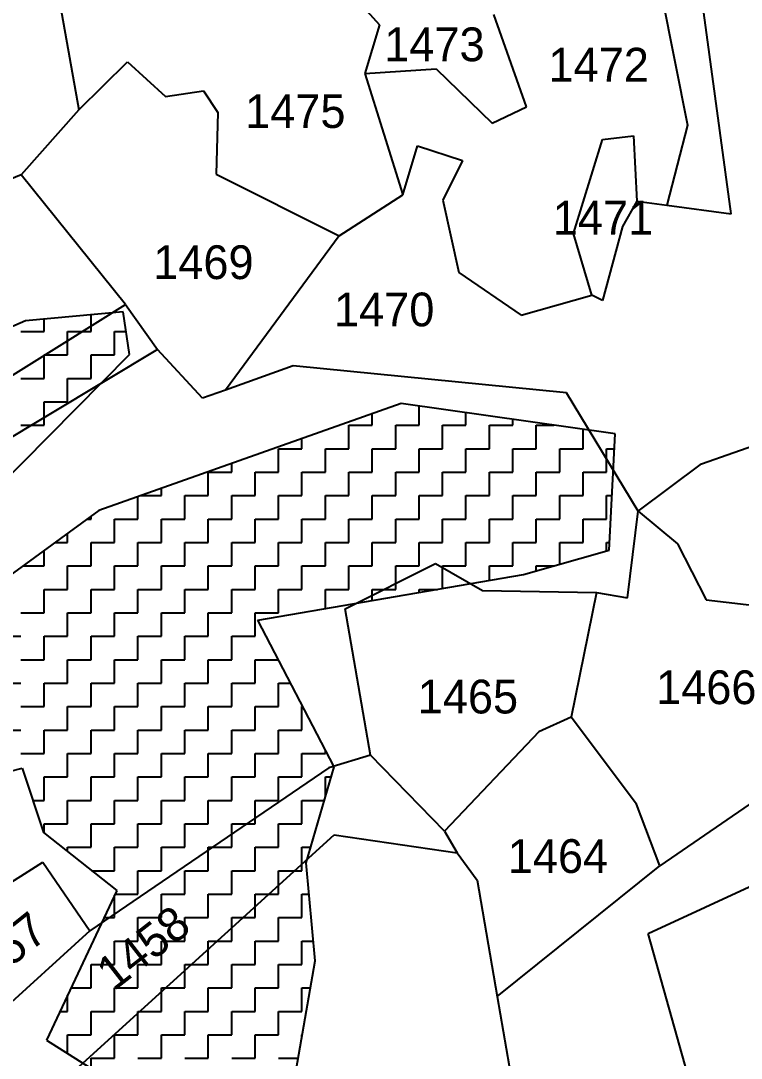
# Model space of a CAD drawing. Header units: metres. Extents: x 291362 to 296970, y 2012513 to 2016467.
# Drawn here: x 293015.7 to 293212, y 2013692.1 to 2013974.5 of the extents above; entities that cross this region are included whole.
import ezdxf
from ezdxf.enums import TextEntityAlignment as Align

# ---------------------------------------------------------------- set-up
doc = ezdxf.new("R2010")
doc.units = ezdxf.units.M
for name, color, linetype in [('POLY_HATCH', 12, 'Continuous'), ('POLY_PARCEL', 6, 'Continuous'), ('TEXT_PARCEL', 7, 'Continuous')]:
    doc.layers.add(name, color=color, linetype=linetype)
doc.styles.add('TEXT_MAP', font='')
doc.styles.get('TEXT_MAP').set_extended_font_data('Kruti Dev 050')

msp = doc.modelspace()

# ---------------------------------------------------------------- linework, layer by layer
at = {"layer": 'POLY_HATCH'}
for p, q in [((293043.68, 2013895.29), (293017.06, 2013892.79)), ((293045.34, 2013883.65), (293043.68, 2013895.29)), ((293017.06, 2013892.79), (292957.99, 2013867.85)), ((292978.79, 2013816.3), (293045.34, 2013883.65)), ((293119.39, 2013870.34), (293037.03, 2013841.24)), ((293177.63, 2013862.03), (293119.39, 2013870.34)), ((293175.97, 2013830.43), (293177.63, 2013862.03)), ((293037.03, 2013841.24), (293002.91, 2013816.3)), ((293152.67, 2013823.78), (293175.97, 2013830.43)), ((293080.29, 2013811.31), (293152.67, 2013823.78)), ((293101.09, 2013771.39), (293080.29, 2013811.31)), ((292982.82, 2013762.72), (293016.1, 2013771.03)), ((293016.1, 2013771.03), (293021.93, 2013753.57)), ((293093.48, 2013745.25), (293101.09, 2013771.39)), ((293021.93, 2013753.57), (293041.89, 2013737.77)), ((293095.97, 2013718.65), (293093.48, 2013745.25)), ((293041.89, 2013737.77), (293022.76, 2013697.03)), ((293087.65, 2013671.25), (293095.97, 2013718.65)), ((293022.76, 2013697.03), (293045.22, 2013682.89))]:
    msp.add_line(p, q, dxfattribs=at)
at = {"layer": 'POLY_HATCH', "linetype": 'Continuous'}
for p, q in [((293034.89, 2013889.94), (293034.89, 2013894.47)), ((293022.13, 2013889.94), (293022.13, 2013893.27)), ((293015.75, 2013889.94), (293022.13, 2013889.94)), ((293028.51, 2013889.94), (293034.89, 2013889.94)), ((293028.51, 2013884.93), (293028.51, 2013889.94)), ((293041.28, 2013889.94), (293044.45, 2013889.94)), ((293041.28, 2013883.56), (293041.28, 2013889.94)), ((293022.13, 2013883.56), (293025.86, 2013883.56)), ((293022.13, 2013881.63), (293022.13, 2013883.56)), ((293025.86, 2013883.56), (293028.51, 2013883.56)), ((293028.51, 2013883.56), (293028.51, 2013884.93)), ((293034.89, 2013883.56), (293041.28, 2013883.56)), ((293034.89, 2013877.17), (293034.89, 2013883.56)), ((293022.13, 2013877.17), (293022.13, 2013881.63)), ((293015.75, 2013877.17), (293022.13, 2013877.17)), ((293028.51, 2013877.17), (293034.89, 2013877.17)), ((293028.51, 2013870.79), (293028.51, 2013877.17)), ((293022.13, 2013870.79), (293028.51, 2013870.79)), ((293022.13, 2013864.41), (293022.13, 2013870.79)), ((293124.24, 2013864.41), (293124.24, 2013869.65)), ((293111.48, 2013864.41), (293111.48, 2013867.55)), ((293137, 2013864.41), (293137, 2013867.83)), ((293149.77, 2013864.41), (293149.77, 2013866.01)), ((293015.75, 2013864.41), (293022.13, 2013864.41)), ((293105.09, 2013864.41), (293111.48, 2013864.41)), ((293105.09, 2013858.03), (293105.09, 2013864.41)), ((293117.86, 2013864.41), (293124.24, 2013864.41)), ((293117.86, 2013858.03), (293117.86, 2013864.41)), ((293130.62, 2013864.41), (293137, 2013864.41)), ((293130.62, 2013858.03), (293130.62, 2013864.41)), ((293143.39, 2013864.41), (293149.77, 2013864.41)), ((293143.39, 2013858.03), (293143.39, 2013864.41)), ((293156.15, 2013864.41), (293160.95, 2013864.41)), ((293156.15, 2013858.03), (293156.15, 2013864.41)), ((293168.91, 2013858.03), (293168.91, 2013863.27)), ((293092.33, 2013858.03), (293092.33, 2013860.78)), ((293085.95, 2013858.03), (293092.33, 2013858.03)), ((293085.95, 2013851.65), (293085.95, 2013858.03)), ((293098.71, 2013858.03), (293105.09, 2013858.03)), ((293098.71, 2013851.65), (293098.71, 2013858.03)), ((293111.48, 2013858.03), (293117.86, 2013858.03)), ((293111.48, 2013851.65), (293111.48, 2013858.03)), ((293124.24, 2013858.03), (293130.62, 2013858.03)), ((293124.24, 2013851.65), (293124.24, 2013858.03)), ((293137, 2013858.03), (293143.39, 2013858.03)), ((293137, 2013851.65), (293137, 2013858.03)), ((293149.77, 2013858.03), (293156.15, 2013858.03)), ((293149.77, 2013851.65), (293149.77, 2013858.03)), ((293162.53, 2013858.03), (293168.91, 2013858.03)), ((293162.53, 2013851.65), (293162.53, 2013858.03)), ((293175.3, 2013858.03), (293177.42, 2013858.03)), ((293175.3, 2013851.65), (293175.3, 2013858.03)), ((293073.19, 2013851.65), (293073.19, 2013854.02)), ((293066.8, 2013851.65), (293073.19, 2013851.65)), ((293066.8, 2013845.26), (293066.8, 2013851.65)), ((293079.57, 2013851.65), (293085.95, 2013851.65)), ((293079.57, 2013845.26), (293079.57, 2013851.65)), ((293092.33, 2013851.65), (293098.71, 2013851.65)), ((293092.33, 2013845.26), (293092.33, 2013851.65)), ((293105.09, 2013851.65), (293111.48, 2013851.65)), ((293105.09, 2013845.26), (293105.09, 2013851.65)), ((293117.86, 2013851.65), (293124.24, 2013851.65)), ((293117.86, 2013845.26), (293117.86, 2013851.65)), ((293130.62, 2013851.65), (293137, 2013851.65)), ((293130.62, 2013845.26), (293130.62, 2013851.65)), ((293143.39, 2013851.65), (293149.77, 2013851.65)), ((293143.39, 2013845.26), (293143.39, 2013851.65)), ((293156.15, 2013851.65), (293162.53, 2013851.65)), ((293156.15, 2013845.26), (293156.15, 2013851.65)), ((293168.91, 2013851.65), (293175.3, 2013851.65)), ((293168.91, 2013845.26), (293168.91, 2013851.65)), ((293054.04, 2013845.26), (293054.04, 2013847.25)), ((293047.66, 2013838.88), (293047.66, 2013845)), ((293048.41, 2013845.26), (293054.04, 2013845.26)), ((293060.42, 2013845.26), (293066.8, 2013845.26)), ((293060.42, 2013838.88), (293060.42, 2013845.26)), ((293073.19, 2013845.26), (293079.57, 2013845.26)), ((293073.19, 2013838.88), (293073.19, 2013845.26)), ((293085.95, 2013845.26), (293092.33, 2013845.26)), ((293085.95, 2013838.88), (293085.95, 2013845.26)), ((293098.71, 2013845.26), (293105.09, 2013845.26)), ((293098.71, 2013838.88), (293098.71, 2013845.26)), ((293111.48, 2013845.26), (293117.86, 2013845.26)), ((293111.48, 2013838.88), (293111.48, 2013845.26)), ((293124.24, 2013845.26), (293130.62, 2013845.26)), ((293124.24, 2013838.88), (293124.24, 2013845.26)), ((293137, 2013845.26), (293143.39, 2013845.26)), ((293137, 2013838.88), (293137, 2013845.26)), ((293149.77, 2013845.26), (293156.15, 2013845.26)), ((293149.77, 2013838.88), (293149.77, 2013845.26)), ((293162.53, 2013845.26), (293168.91, 2013845.26)), ((293162.53, 2013838.88), (293162.53, 2013845.26)), ((293175.3, 2013845.26), (293176.75, 2013845.26)), ((293175.3, 2013838.88), (293175.3, 2013845.26)), ((293033.8, 2013838.88), (293034.89, 2013838.88)), ((293034.89, 2013838.88), (293034.89, 2013839.68)), ((293041.28, 2013838.88), (293047.66, 2013838.88)), ((293041.28, 2013832.5), (293041.28, 2013838.88)), ((293054.04, 2013838.88), (293060.42, 2013838.88)), ((293054.04, 2013832.5), (293054.04, 2013838.88)), ((293066.8, 2013838.88), (293073.19, 2013838.88)), ((293066.8, 2013832.5), (293066.8, 2013838.88)), ((293079.57, 2013838.88), (293085.95, 2013838.88)), ((293079.57, 2013832.5), (293079.57, 2013838.88)), ((293092.33, 2013838.88), (293098.71, 2013838.88)), ((293092.33, 2013832.5), (293092.33, 2013838.88)), ((293105.09, 2013838.88), (293111.48, 2013838.88)), ((293105.09, 2013832.5), (293105.09, 2013838.88)), ((293117.86, 2013838.88), (293124.24, 2013838.88)), ((293117.86, 2013832.5), (293117.86, 2013838.88)), ((293130.62, 2013838.88), (293137, 2013838.88)), ((293130.62, 2013832.5), (293130.62, 2013838.88)), ((293143.39, 2013838.88), (293149.77, 2013838.88)), ((293143.39, 2013832.5), (293143.39, 2013838.88)), ((293156.15, 2013838.88), (293162.53, 2013838.88)), ((293156.15, 2013832.5), (293156.15, 2013838.88)), ((293168.91, 2013838.88), (293175.3, 2013838.88)), ((293168.91, 2013832.5), (293168.91, 2013838.88)), ((293028.51, 2013832.5), (293028.51, 2013835.02)), ((293025.07, 2013832.5), (293028.51, 2013832.5)), ((293034.89, 2013832.5), (293041.28, 2013832.5)), ((293034.89, 2013826.12), (293034.89, 2013832.5)), ((293047.66, 2013832.5), (293054.04, 2013832.5)), ((293047.66, 2013826.12), (293047.66, 2013832.5)), ((293060.42, 2013832.5), (293066.8, 2013832.5)), ((293060.42, 2013826.12), (293060.42, 2013832.5)), ((293073.19, 2013832.5), (293079.57, 2013832.5)), ((293073.19, 2013826.12), (293073.19, 2013832.5)), ((293085.95, 2013832.5), (293092.33, 2013832.5)), ((293085.95, 2013826.12), (293085.95, 2013832.5)), ((293098.71, 2013832.5), (293105.09, 2013832.5)), ((293098.71, 2013826.12), (293098.71, 2013832.5)), ((293111.48, 2013832.5), (293117.86, 2013832.5)), ((293111.48, 2013826.12), (293111.48, 2013832.5)), ((293124.24, 2013832.5), (293130.62, 2013832.5)), ((293124.24, 2013826.12), (293124.24, 2013832.5)), ((293137, 2013832.5), (293143.39, 2013832.5)), ((293137, 2013826.12), (293137, 2013832.5)), ((293149.77, 2013832.5), (293156.15, 2013832.5)), ((293149.77, 2013826.12), (293149.77, 2013832.5)), ((293162.53, 2013832.5), (293168.91, 2013832.5)), ((293162.53, 2013826.59), (293162.53, 2013832.5)), ((293175.3, 2013832.5), (293176.08, 2013832.5)), ((293175.3, 2013830.24), (293175.3, 2013832.5)), ((293022.13, 2013826.12), (293022.13, 2013830.35)), ((293016.35, 2013826.12), (293022.13, 2013826.12)), ((293028.51, 2013826.12), (293034.89, 2013826.12)), ((293028.51, 2013819.74), (293028.51, 2013826.12)), ((293041.28, 2013826.12), (293047.66, 2013826.12)), ((293041.28, 2013819.74), (293041.28, 2013826.12)), ((293054.04, 2013826.12), (293060.42, 2013826.12)), ((293054.04, 2013819.74), (293054.04, 2013826.12)), ((293066.8, 2013826.12), (293073.19, 2013826.12)), ((293066.8, 2013819.74), (293066.8, 2013826.12)), ((293079.57, 2013826.12), (293085.95, 2013826.12)), ((293079.57, 2013819.74), (293079.57, 2013826.12)), ((293092.33, 2013826.12), (293098.71, 2013826.12)), ((293092.33, 2013819.74), (293092.33, 2013826.12)), ((293105.09, 2013826.12), (293111.48, 2013826.12)), ((293105.09, 2013819.74), (293105.09, 2013826.12)), ((293117.86, 2013826.12), (293124.24, 2013826.12)), ((293117.86, 2013819.74), (293117.86, 2013826.12)), ((293130.62, 2013826.12), (293137, 2013826.12)), ((293130.62, 2013819.98), (293130.62, 2013826.12)), ((293143.39, 2013826.12), (293149.77, 2013826.12)), ((293143.39, 2013822.18), (293143.39, 2013826.12)), ((293156.15, 2013826.12), (293160.86, 2013826.12)), ((293156.15, 2013824.77), (293156.15, 2013826.12)), ((293022.13, 2013819.74), (293028.51, 2013819.74)), ((293022.13, 2013813.35), (293022.13, 2013819.74)), ((293034.89, 2013819.74), (293041.28, 2013819.74)), ((293034.89, 2013813.35), (293034.89, 2013819.74)), ((293047.66, 2013819.74), (293054.04, 2013819.74)), ((293047.66, 2013813.35), (293047.66, 2013819.74)), ((293060.42, 2013819.74), (293066.8, 2013819.74)), ((293060.42, 2013813.35), (293060.42, 2013819.74)), ((293073.19, 2013819.74), (293079.57, 2013819.74)), ((293073.19, 2013813.35), (293073.19, 2013819.74)), ((293085.95, 2013819.74), (293092.33, 2013819.74)), ((293085.95, 2013813.35), (293085.95, 2013819.74)), ((293098.71, 2013819.74), (293105.09, 2013819.74)), ((293098.71, 2013814.48), (293098.71, 2013819.74)), ((293111.48, 2013819.74), (293117.86, 2013819.74)), ((293111.48, 2013816.68), (293111.48, 2013819.74)), ((293124.24, 2013819.74), (293129.21, 2013819.74)), ((293124.24, 2013818.88), (293124.24, 2013819.74)), ((293015.75, 2013813.35), (293022.13, 2013813.35)), ((293028.51, 2013813.35), (293034.89, 2013813.35)), ((293028.51, 2013806.97), (293028.51, 2013813.35)), ((293041.28, 2013813.35), (293047.66, 2013813.35)), ((293041.28, 2013806.97), (293041.28, 2013813.35)), ((293054.04, 2013813.35), (293060.42, 2013813.35)), ((293054.04, 2013806.97), (293054.04, 2013813.35)), ((293066.8, 2013813.35), (293073.19, 2013813.35)), ((293066.8, 2013806.97), (293066.8, 2013813.35)), ((293079.57, 2013813.35), (293085.95, 2013813.35)), ((293079.57, 2013806.97), (293079.57, 2013813.35)), ((293009.37, 2013806.97), (293015.75, 2013806.97)), ((293022.13, 2013806.97), (293028.51, 2013806.97)), ((293022.13, 2013800.59), (293022.13, 2013806.97)), ((293034.89, 2013806.97), (293041.28, 2013806.97)), ((293034.89, 2013800.59), (293034.89, 2013806.97)), ((293047.66, 2013806.97), (293054.04, 2013806.97)), ((293047.66, 2013800.59), (293047.66, 2013806.97)), ((293060.42, 2013806.97), (293066.8, 2013806.97)), ((293060.42, 2013800.59), (293060.42, 2013806.97)), ((293073.19, 2013806.97), (293079.57, 2013806.97)), ((293073.19, 2013800.59), (293073.19, 2013806.97)), ((293015.75, 2013800.59), (293022.13, 2013800.59)), ((293028.51, 2013800.59), (293034.89, 2013800.59)), ((293028.51, 2013794.21), (293028.51, 2013800.59)), ((293041.28, 2013800.59), (293047.66, 2013800.59)), ((293041.28, 2013794.21), (293041.28, 2013800.59)), ((293054.04, 2013800.59), (293060.42, 2013800.59)), ((293054.04, 2013794.21), (293054.04, 2013800.59)), ((293066.8, 2013800.59), (293073.19, 2013800.59)), ((293066.8, 2013794.21), (293066.8, 2013800.59)), ((293079.57, 2013800.59), (293085.87, 2013800.59)), ((293079.57, 2013794.21), (293079.57, 2013800.59)), ((293009.37, 2013794.21), (293015.75, 2013794.21)), ((293022.13, 2013794.21), (293028.51, 2013794.21)), ((293022.13, 2013787.83), (293022.13, 2013794.21)), ((293034.89, 2013794.21), (293041.28, 2013794.21)), ((293034.89, 2013787.83), (293034.89, 2013794.21)), ((293047.66, 2013794.21), (293054.04, 2013794.21)), ((293047.66, 2013787.83), (293047.66, 2013794.21)), ((293060.42, 2013794.21), (293066.8, 2013794.21)), ((293060.42, 2013787.83), (293060.42, 2013794.21)), ((293073.19, 2013794.21), (293079.57, 2013794.21)), ((293073.19, 2013787.83), (293073.19, 2013794.21)), ((293085.95, 2013794.21), (293089.2, 2013794.21)), ((293085.95, 2013787.83), (293085.95, 2013794.21)), ((293015.75, 2013787.83), (293022.13, 2013787.83)), ((293028.51, 2013787.83), (293034.89, 2013787.83)), ((293028.51, 2013781.45), (293028.51, 2013787.83)), ((293041.28, 2013787.83), (293047.66, 2013787.83)), ((293041.28, 2013781.45), (293041.28, 2013787.83)), ((293054.04, 2013787.83), (293060.42, 2013787.83)), ((293054.04, 2013781.45), (293054.04, 2013787.83)), ((293066.8, 2013787.83), (293073.19, 2013787.83)), ((293066.8, 2013781.45), (293066.8, 2013787.83)), ((293079.57, 2013787.83), (293085.95, 2013787.83)), ((293079.57, 2013781.45), (293079.57, 2013787.83)), ((293092.33, 2013787.83), (293092.52, 2013787.83)), ((293092.33, 2013781.45), (293092.33, 2013787.83)), ((293009.37, 2013781.45), (293015.75, 2013781.45)), ((293022.13, 2013781.45), (293028.51, 2013781.45)), ((293022.13, 2013775.06), (293022.13, 2013781.45)), ((293034.89, 2013781.45), (293041.28, 2013781.45)), ((293034.89, 2013775.06), (293034.89, 2013781.45)), ((293047.66, 2013781.45), (293054.04, 2013781.45)), ((293047.66, 2013775.06), (293047.66, 2013781.45)), ((293060.42, 2013781.45), (293066.8, 2013781.45)), ((293060.42, 2013775.06), (293060.42, 2013781.45)), ((293073.19, 2013781.45), (293079.57, 2013781.45)), ((293073.19, 2013775.06), (293073.19, 2013781.45)), ((293085.95, 2013781.45), (293092.33, 2013781.45)), ((293085.95, 2013775.06), (293085.95, 2013781.45)), ((293098.71, 2013775.06), (293098.71, 2013775.95)), ((293015.75, 2013775.06), (293022.13, 2013775.06)), ((293028.51, 2013775.06), (293034.89, 2013775.06)), ((293028.51, 2013768.68), (293028.51, 2013775.06)), ((293041.28, 2013775.06), (293047.66, 2013775.06)), ((293041.28, 2013768.68), (293041.28, 2013775.06)), ((293054.04, 2013775.06), (293060.42, 2013775.06)), ((293054.04, 2013768.68), (293054.04, 2013775.06)), ((293066.8, 2013775.06), (293073.19, 2013775.06)), ((293066.8, 2013768.68), (293066.8, 2013775.06)), ((293079.57, 2013775.06), (293085.95, 2013775.06)), ((293079.57, 2013768.68), (293079.57, 2013775.06)), ((293092.33, 2013775.06), (293098.71, 2013775.06)), ((293092.33, 2013768.68), (293092.33, 2013775.06)), ((293022.13, 2013768.68), (293028.51, 2013768.68)), ((293022.13, 2013762.3), (293022.13, 2013768.68)), ((293034.89, 2013768.68), (293041.28, 2013768.68)), ((293034.89, 2013762.3), (293034.89, 2013768.68)), ((293047.66, 2013768.68), (293054.04, 2013768.68)), ((293047.66, 2013762.3), (293047.66, 2013768.68)), ((293060.42, 2013768.68), (293066.8, 2013768.68)), ((293060.42, 2013762.3), (293060.42, 2013768.68)), ((293073.19, 2013768.68), (293079.57, 2013768.68)), ((293073.19, 2013762.3), (293073.19, 2013768.68)), ((293085.95, 2013768.68), (293092.33, 2013768.68)), ((293085.95, 2013762.3), (293085.95, 2013768.68)), ((293098.71, 2013768.68), (293100.3, 2013768.68)), ((293098.71, 2013763.24), (293098.71, 2013768.68)), ((293019.01, 2013762.3), (293022.13, 2013762.3)), ((293028.51, 2013762.3), (293034.89, 2013762.3)), ((293028.51, 2013755.92), (293028.51, 2013762.3)), ((293041.28, 2013762.3), (293047.66, 2013762.3)), ((293041.28, 2013755.92), (293041.28, 2013762.3)), ((293054.04, 2013762.3), (293060.42, 2013762.3)), ((293054.04, 2013755.92), (293054.04, 2013762.3)), ((293066.8, 2013762.3), (293073.19, 2013762.3)), ((293066.8, 2013755.92), (293066.8, 2013762.3)), ((293079.57, 2013762.3), (293085.95, 2013762.3)), ((293079.57, 2013755.92), (293079.57, 2013762.3)), ((293092.33, 2013762.3), (293098.44, 2013762.3)), ((293092.33, 2013755.92), (293092.33, 2013762.3)), ((293022.13, 2013755.92), (293028.51, 2013755.92)), ((293022.13, 2013753.41), (293022.13, 2013755.92)), ((293034.89, 2013755.92), (293041.28, 2013755.92)), ((293034.89, 2013749.54), (293034.89, 2013755.92)), ((293047.66, 2013755.92), (293054.04, 2013755.92)), ((293047.66, 2013749.54), (293047.66, 2013755.92)), ((293060.42, 2013755.92), (293066.8, 2013755.92)), ((293060.42, 2013749.54), (293060.42, 2013755.92)), ((293073.19, 2013755.92), (293079.57, 2013755.92)), ((293073.19, 2013749.54), (293073.19, 2013755.92)), ((293085.95, 2013755.92), (293092.33, 2013755.92)), ((293085.95, 2013749.54), (293085.95, 2013755.92)), ((293028.51, 2013749.54), (293034.89, 2013749.54)), ((293028.51, 2013748.36), (293028.51, 2013749.54)), ((293041.28, 2013749.54), (293047.66, 2013749.54)), ((293041.28, 2013743.15), (293041.28, 2013749.54)), ((293054.04, 2013749.54), (293060.42, 2013749.54)), ((293054.04, 2013743.15), (293054.04, 2013749.54)), ((293066.8, 2013749.54), (293073.19, 2013749.54)), ((293066.8, 2013743.15), (293066.8, 2013749.54)), ((293079.57, 2013749.54), (293085.95, 2013749.54)), ((293079.57, 2013743.15), (293079.57, 2013749.54)), ((293092.33, 2013749.54), (293094.72, 2013749.54)), ((293092.33, 2013743.15), (293092.33, 2013749.54)), ((293035.09, 2013743.15), (293041.28, 2013743.15)), ((293047.66, 2013743.15), (293054.04, 2013743.15)), ((293047.66, 2013736.77), (293047.66, 2013743.15)), ((293060.42, 2013743.15), (293066.8, 2013743.15)), ((293060.42, 2013736.77), (293060.42, 2013743.15)), ((293073.19, 2013743.15), (293079.57, 2013743.15)), ((293073.19, 2013736.77), (293073.19, 2013743.15)), ((293085.95, 2013743.15), (293092.33, 2013743.15)), ((293085.95, 2013736.77), (293085.95, 2013743.15)), ((293041.28, 2013730.39), (293041.28, 2013736.46)), ((293041.42, 2013736.77), (293047.66, 2013736.77)), ((293054.04, 2013736.77), (293060.42, 2013736.77)), ((293054.04, 2013730.39), (293054.04, 2013736.77)), ((293066.8, 2013736.77), (293073.19, 2013736.77)), ((293066.8, 2013730.39), (293066.8, 2013736.77)), ((293079.57, 2013736.77), (293085.95, 2013736.77)), ((293079.57, 2013730.39), (293079.57, 2013736.77)), ((293092.33, 2013736.77), (293094.27, 2013736.77)), ((293092.33, 2013730.39), (293092.33, 2013736.77)), ((293038.43, 2013730.39), (293041.28, 2013730.39)), ((293047.66, 2013730.39), (293054.04, 2013730.39)), ((293047.66, 2013724.01), (293047.66, 2013730.39)), ((293060.42, 2013730.39), (293066.8, 2013730.39)), ((293060.42, 2013724.01), (293060.42, 2013730.39)), ((293073.19, 2013730.39), (293079.57, 2013730.39)), ((293073.19, 2013724.01), (293073.19, 2013730.39)), ((293085.95, 2013730.39), (293092.33, 2013730.39)), ((293085.95, 2013724.01), (293085.95, 2013730.39)), ((293041.28, 2013724.01), (293047.66, 2013724.01)), ((293041.28, 2013717.63), (293041.28, 2013724.01)), ((293054.04, 2013724.01), (293060.42, 2013724.01)), ((293054.04, 2013717.63), (293054.04, 2013724.01)), ((293066.8, 2013724.01), (293073.19, 2013724.01)), ((293066.8, 2013717.63), (293066.8, 2013724.01)), ((293079.57, 2013724.01), (293085.95, 2013724.01)), ((293079.57, 2013717.63), (293079.57, 2013724.01)), ((293092.33, 2013724.01), (293095.47, 2013724.01)), ((293092.33, 2013717.63), (293092.33, 2013724.01)), ((293034.89, 2013717.63), (293041.28, 2013717.63)), ((293034.89, 2013711.24), (293034.89, 2013717.63)), ((293047.66, 2013717.63), (293054.04, 2013717.63)), ((293047.66, 2013711.24), (293047.66, 2013717.63)), ((293060.42, 2013717.63), (293066.8, 2013717.63)), ((293060.42, 2013711.24), (293060.42, 2013717.63)), ((293073.19, 2013717.63), (293079.57, 2013717.63)), ((293073.19, 2013711.24), (293073.19, 2013717.63)), ((293085.95, 2013717.63), (293092.33, 2013717.63)), ((293085.95, 2013711.24), (293085.95, 2013717.63)), ((293029.43, 2013711.24), (293034.89, 2013711.24)), ((293041.28, 2013711.24), (293047.66, 2013711.24)), ((293041.28, 2013704.86), (293041.28, 2013711.24)), ((293054.04, 2013711.24), (293060.42, 2013711.24)), ((293054.04, 2013704.86), (293054.04, 2013711.24)), ((293066.8, 2013711.24), (293073.19, 2013711.24)), ((293066.8, 2013704.86), (293066.8, 2013711.24)), ((293079.57, 2013711.24), (293085.95, 2013711.24)), ((293079.57, 2013704.86), (293079.57, 2013711.24)), ((293092.33, 2013711.24), (293094.67, 2013711.24)), ((293092.33, 2013704.86), (293092.33, 2013711.24)), ((293028.51, 2013704.86), (293028.51, 2013709.28)), ((293026.44, 2013704.86), (293028.51, 2013704.86)), ((293034.89, 2013704.86), (293041.28, 2013704.86)), ((293034.89, 2013698.48), (293034.89, 2013704.86)), ((293047.66, 2013704.86), (293054.04, 2013704.86)), ((293047.66, 2013698.48), (293047.66, 2013704.86)), ((293060.42, 2013704.86), (293066.8, 2013704.86)), ((293060.42, 2013698.48), (293060.42, 2013704.86)), ((293073.19, 2013704.86), (293079.57, 2013704.86)), ((293073.19, 2013698.48), (293073.19, 2013704.86)), ((293085.95, 2013704.86), (293092.33, 2013704.86)), ((293085.95, 2013698.48), (293085.95, 2013704.86)), ((293028.51, 2013698.48), (293034.89, 2013698.48)), ((293028.51, 2013693.41), (293028.51, 2013698.48)), ((293041.28, 2013698.48), (293047.66, 2013698.48)), ((293041.28, 2013692.1), (293041.28, 2013698.48)), ((293054.04, 2013698.48), (293060.42, 2013698.48)), ((293054.04, 2013692.1), (293054.04, 2013698.48)), ((293066.8, 2013698.48), (293073.19, 2013698.48)), ((293066.8, 2013692.1), (293066.8, 2013698.48)), ((293079.57, 2013698.48), (293085.95, 2013698.48)), ((293079.57, 2013692.1), (293079.57, 2013698.48)), ((293092.33, 2013698.48), (293092.43, 2013698.48)), ((293092.33, 2013697.9), (293092.33, 2013698.48)), ((293034.89, 2013692.1), (293041.28, 2013692.1)), ((293034.89, 2013689.39), (293034.89, 2013692.1)), ((293047.66, 2013692.1), (293054.04, 2013692.1)), ((293060.42, 2013692.1), (293066.8, 2013692.1)), ((293073.19, 2013692.1), (293079.57, 2013692.1)), ((293085.95, 2013692.1), (293091.31, 2013692.1))]:
    msp.add_line(p, q, dxfattribs=at)
at = {"layer": 'POLY_PARCEL'}
for p, q in [((293100.1, 2013988.2), (293113.4, 2013973.43)), ((293189.96, 2013983.07), (293197.35, 2013946.13)), ((293026.44, 2013978.8), (293031.59, 2013950.28)), ((293153.49, 2013951.05), (293144.62, 2013976.17)), ((293209.18, 2013921.99), (293201.79, 2013976.66)), ((293113.4, 2013973.43), (293109.46, 2013960.13)), ((293031.59, 2013950.28), (293044.81, 2013963.29)), ((293044.81, 2013963.29), (293055.16, 2013953.93)), ((293109.46, 2013960.13), (293128.85, 2013961.4)), ((293109.46, 2013960.13), (293119.81, 2013927.13)), ((293128.85, 2013961.4), (293144.12, 2013946.62)), ((293055.16, 2013953.93), (293065.51, 2013955.41)), ((293065.51, 2013955.41), (293069.45, 2013949.5)), ((293144.12, 2013946.62), (293153.49, 2013951.05)), ((293031.59, 2013950.28), (293015.82, 2013932.55)), ((293069.45, 2013949.5), (293068.96, 2013932.75)), ((293197.35, 2013946.13), (293191.65, 2013924.35)), ((293174.19, 2013942.19), (293182.57, 2013943.17)), ((293182.57, 2013943.17), (293183.55, 2013925.44)), ((293119.81, 2013927.13), (293123.75, 2013940.43)), ((293123.75, 2013940.43), (293136.07, 2013936.49)), ((293166.3, 2013916.57), (293174.19, 2013942.19)), ((293136.07, 2013936.49), (293130.65, 2013925.65)), ((293015.82, 2013932.55), (292967.51, 2013912.62)), ((293044.32, 2013897.29), (293015.82, 2013932.55)), ((293068.96, 2013932.75), (293102.47, 2013916.01)), ((293102.47, 2013916.01), (293119.81, 2013927.13)), ((293130.65, 2013925.65), (293135.09, 2013905.95)), ((293183.55, 2013925.44), (293179.61, 2013918.55)), ((293183.55, 2013925.44), (293191.65, 2013924.35)), ((293191.65, 2013924.35), (293209.18, 2013921.99)), ((293179.61, 2013918.55), (293174.19, 2013898.35)), ((293102.47, 2013916.01), (293071.48, 2013873.99)), ((293171.23, 2013899.83), (293166.3, 2013916.57)), ((293135.09, 2013905.95), (293152.01, 2013894.41)), ((293152.01, 2013894.41), (293171.23, 2013899.83)), ((293174.19, 2013898.35), (293171.23, 2013899.83)), ((292950.68, 2013838.68), (293044.32, 2013897.29)), ((293044.32, 2013897.29), (293052.95, 2013885.05)), ((293052.95, 2013885.05), (293002.92, 2013854.93)), ((293065.27, 2013871.75), (293052.95, 2013885.05)), ((293089.91, 2013880.62), (293071.48, 2013873.99)), ((293164.33, 2013873.23), (293089.91, 2013880.62)), ((293071.48, 2013873.99), (293065.27, 2013871.75)), ((293183.92, 2013841.06), (293164.33, 2013873.23)), ((293201.17, 2013853.86), (293223.34, 2013861.74)), ((293183.92, 2013841.06), (293201.17, 2013853.86)), ((293180.96, 2013817.41), (293183.92, 2013841.06)), ((293183.92, 2013841.06), (293194.56, 2013832.16)), ((293194.56, 2013832.16), (293202.44, 2013816.89)), ((293104.08, 2013814.46), (293128.72, 2013826.77)), ((293128.72, 2013826.77), (293141.53, 2013819.38)), ((293141.53, 2013819.38), (293172.58, 2013818.89)), ((293172.58, 2013818.89), (293165.68, 2013784.91)), ((293172.58, 2013818.89), (293180.96, 2013817.41)), ((293202.44, 2013816.89), (293231.52, 2013813.44)), ((293110.98, 2013774.56), (293104.08, 2013814.46)), ((293165.68, 2013784.91), (293156.81, 2013780.97)), ((293183.43, 2013761.26), (293165.68, 2013784.91)), ((293156.81, 2013780.97), (293131.19, 2013753.88)), ((293241.38, 2013779.95), (293189.83, 2013744.52)), ((293110.98, 2013774.56), (293099.64, 2013771.11)), ((293131.19, 2013753.88), (293110.98, 2013774.56)), ((293099.64, 2013771.11), (293034.59, 2013726.79)), ((293189.83, 2013744.52), (293183.43, 2013761.26)), ((293131.19, 2013753.88), (293134.64, 2013747.97)), ((293007.95, 2013668.35), (293101.12, 2013752.89)), ((293101.12, 2013752.89), (293134.64, 2013747.97)), ((293134.64, 2013747.97), (293140.06, 2013740.58)), ((292989.25, 2013724.82), (293021.78, 2013745.5)), ((293021.78, 2013745.5), (293034.59, 2013726.79)), ((293145.51, 2013708.89), (293189.83, 2013744.52)), ((293140.06, 2013740.58), (293145.51, 2013708.89)), ((293186.64, 2013726.09), (293217.69, 2013740.37)), ((293034.59, 2013726.79), (292999.93, 2013695.34)), ((293199.39, 2013680.62), (293186.64, 2013726.09)), ((293145.51, 2013708.89), (293149.61, 2013685.05))]:
    msp.add_line(p, q, dxfattribs=at)

# ---------------------------------------------------------------- texts
at = {"layer": 'TEXT_PARCEL', "style": 'TEXT_MAP'}
for s, p in [('1473', (293128.4, 2013968.1)), ('1472', (293173.13, 2013962.62)), ('1475', (293090.52, 2013949.86)), ('1471', (293174.3, 2013920.9)), ('1469', (293065.49, 2013908.79)), ('1470', (293114.72, 2013895.93)), ('1466', (293202.43, 2013793.09)), ('1465', (293137.52, 2013790.55)), ('1464', (293162.04, 2013747.14))]:
    msp.add_text(s, height=9.19, dxfattribs=at).set_placement(p, align=Align.MIDDLE)
for s, rotation, p in [('1457', 38.6436, (293010.25, 2013720.36)), ('1458', 37.8588, (293049.07, 2013722.26))]:
    msp.add_text(s, height=9.19, rotation=rotation, dxfattribs=at).set_placement(p, align=Align.MIDDLE)

doc.saveas('drawing.dxf')
